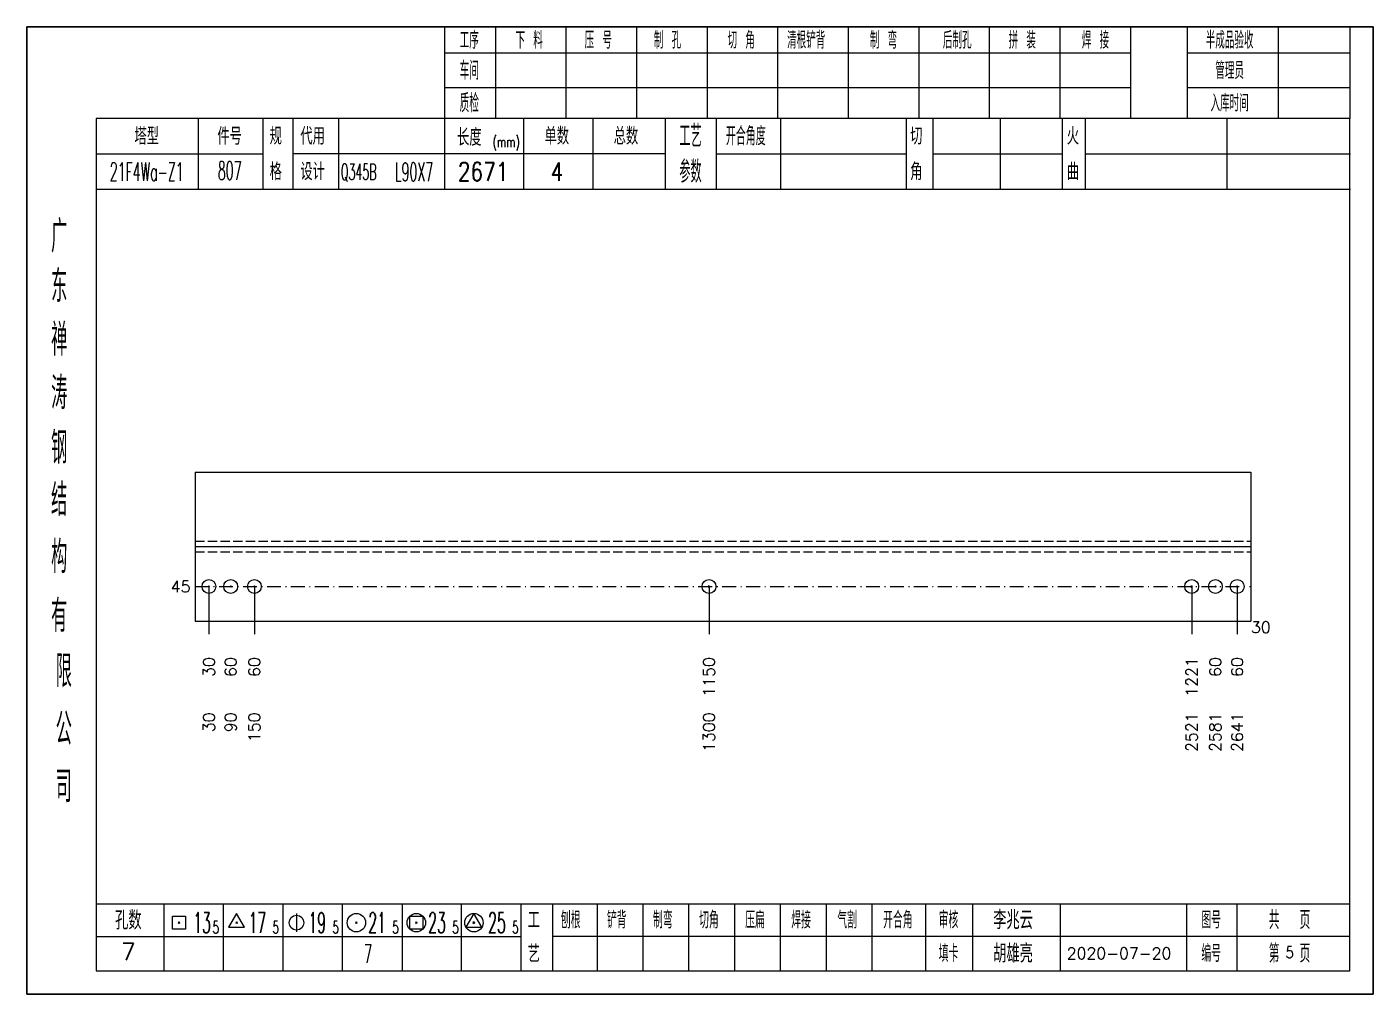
# Model space of a CAD drawing. Extents: x 1310 to 15542, y -76 to 8381.
# Drawn here: x 2764.9 to 3057.1, y 933.9 to 1143.8 of the extents above; entities that cross this region are included whole.
import ezdxf
from ezdxf.enums import TextEntityAlignment as Align

# ---------------------------------------------------------------- set-up
doc = ezdxf.new("R2010")
doc.units = 0
doc.header["$MEASUREMENT"] = 0
doc.linetypes.add('一点画线', pattern=[5.2, 3, -1, 0.2, -1])
doc.linetypes.add('虚线', pattern=[2.75, 2, -0.75])
doc.layers.get('0').update_dxf_attribs({"linetype": 'CONTINUOUS', "lineweight": 25})
for name, color, linetype, lineweight in [('1', 7, 'CONTINUOUS', 25), ('4', 7, 'CONTINUOUS', 25), ('5', 7, 'CONTINUOUS', 25)]:
    doc.layers.add(name, color=color, linetype=linetype, lineweight=lineweight)
doc.styles.get("Standard").update_dxf_attribs({"font": 'simplex.shx', "width": 0.7, "height": 3, "bigfont": 'gbhzfs.shx'})

# ---------------------------------------------------------------- blocks, each defined once
blk = doc.blocks.new('孔21.5')
at = {"layer": '5', "color": 7, "linetype": 'Continuous', "lineweight": 13}
for p, q in [((-0.1, -0.1), (0.1, 0.1)), ((0.1, -0.1), (-0.1, 0.1))]:
    blk.add_line(p, q, dxfattribs=at)
blk.add_circle((0, 0), 1, dxfattribs=at)
blk = doc.blocks.new('CTJGK')
at = {"color": 6, "linetype": 'Continuous'}
for p, q in [((0, 209.97), (292.13, 209.97)), ((0, 0), (0, 209.97)), ((292.13, 209.97), (292.13, 0)), ((292.13, 0), (0, 0))]:
    blk.add_line(p, q, dxfattribs=at)

msp = doc.modelspace()

# ---------------------------------------------------------------- linework, layer by layer
at = {"color": 7, "linetype": 'Continuous', "lineweight": 18}
for p, q in [((2801.442, 1047.171), (2801.442, 1014.837)), ((2801.442, 1047.171), (3030.572, 1047.171)), ((3030.572, 1047.171), (3030.572, 1014.837)), ((2801.442, 1031.004), (3030.572, 1031.004))]:
    msp.add_line(p, q, dxfattribs=at)
at = {"color": 1, "linetype": '虚线', "lineweight": 18}
for p, q in [((2801.442, 1032.171), (3030.572, 1032.171)), ((2801.442, 1029.837), (3030.572, 1029.837))]:
    msp.add_line(p, q, dxfattribs=at)
at = {"color": 3, "linetype": '一点画线', "lineweight": 13}
msp.add_line((2801.442, 1022.337), (3030.572, 1022.337), dxfattribs=at)
at = {"color": 7, "linetype": 'Continuous', "lineweight": 13}
for p, q in [((2804.442, 1022.337), (2804.442, 1012.004)), ((2814.309, 1022.337), (2814.309, 1012.004)), ((2912.961, 1022.337), (2912.961, 1012.004)), ((3017.704, 1022.337), (3017.704, 1012.004)), ((3027.572, 1022.337), (3027.572, 1012.004))]:
    msp.add_line(p, q, dxfattribs=at)
at = {"layer": '1', "color": 7, "linetype": 'Continuous', "lineweight": 18}
msp.add_line((2801.442, 1014.837), (3030.572, 1014.837), dxfattribs=at)
at = {"layer": '4', "color": 1, "linetype": 'Continuous', "lineweight": 18}
for p, q in [((2764.942, 1143.831), (2764.942, 933.861)), ((3057.072, 1143.831), (2764.942, 1143.831)), ((2855.572, 1143.831), (2855.572, 1123.991)), ((2866.602, 1143.831), (2866.602, 1123.971)), ((2881.912, 1143.831), (2881.912, 1123.971)), ((2897.232, 1143.831), (2897.232, 1123.971)), ((2912.542, 1143.831), (2912.542, 1123.971)), ((2927.852, 1143.831), (2927.852, 1123.971)), ((2943.162, 1143.831), (2943.162, 1123.971)), ((2958.482, 1143.831), (2958.482, 1123.971)), ((2973.792, 1143.831), (2973.792, 1123.971)), ((2989.102, 1143.831), (2989.102, 1123.971)), ((3004.412, 1143.831), (3004.412, 1123.991)), ((3004.412, 1143.831), (3004.412, 1123.971)), ((3016.692, 1143.831), (3016.692, 1123.971)), ((3036.442, 1143.831), (3036.442, 1123.971)), ((3052.022, 1143.831), (3052.022, 1123.971)), ((3057.072, 1114.031), (3057.072, 1143.831)), ((3004.412, 1138.101), (2855.572, 1138.101)), ((3052.022, 1138.101), (3016.692, 1138.101)), ((3004.412, 1130.621), (2855.572, 1130.621)), ((3052.022, 1130.621), (3016.692, 1130.621)), ((2779.952, 1123.971), (2779.952, 938.911)), ((3052.022, 1123.971), (2779.952, 1123.971)), ((2802.072, 1123.981), (2802.072, 1108.561)), ((2816.222, 1108.561), (2816.222, 1123.971)), ((2822.722, 1108.561), (2822.722, 1123.971)), ((2832.592, 1123.971), (2832.592, 1108.561)), ((2855.572, 1123.991), (2855.572, 1108.561)), ((2872.692, 1123.971), (2872.692, 1108.561)), ((2887.742, 1123.971), (2887.742, 1108.561)), ((2903.442, 1123.971), (2903.442, 1108.561)), ((2914.502, 1123.971), (2914.502, 1108.561)), ((2928.452, 1123.971), (2928.452, 1108.561)), ((2955.752, 1123.971), (2955.752, 1108.561)), ((2961.512, 1123.971), (2961.512, 1108.561)), ((2976.132, 1123.971), (2976.132, 1108.561)), ((2989.592, 1123.971), (2989.592, 1108.561)), ((2994.582, 1123.971), (2994.582, 1108.561)), ((3025.322, 1123.971), (3025.322, 1108.561)), ((3052.022, 938.911), (3052.022, 1123.971)), ((2816.222, 1116.211), (2779.952, 1116.211)), ((2903.442, 1116.261), (2822.722, 1116.261)), ((2914.502, 1116.261), (2955.752, 1116.261)), ((2961.512, 1116.261), (2989.592, 1116.261)), ((2994.582, 1116.261), (3052.202, 1116.261)), ((3057.072, 933.861), (3057.072, 1114.031)), ((3052.202, 1108.561), (2779.952, 1108.561)), ((2779.952, 953.441), (3052.022, 953.441)), ((2794.642, 953.441), (2794.642, 938.911)), ((2807.572, 938.911), (2807.572, 953.441)), ((2820.502, 953.441), (2820.502, 938.911)), ((2833.422, 938.911), (2833.422, 953.441)), ((2846.352, 953.441), (2846.352, 938.911)), ((2859.282, 938.911), (2859.282, 953.441)), ((2872.202, 938.911), (2872.202, 953.441)), ((2879.072, 938.911), (2879.072, 953.441)), ((2888.732, 938.911), (2888.732, 953.441)), ((2898.672, 938.911), (2898.672, 953.441)), ((2908.612, 938.911), (2908.612, 953.441)), ((2918.562, 938.911), (2918.562, 953.441)), ((2928.502, 938.911), (2928.502, 953.441)), ((2938.442, 938.911), (2938.442, 953.441)), ((2948.392, 938.911), (2948.392, 953.441)), ((2960.032, 938.911), (2960.032, 953.441)), ((2970.182, 938.911), (2970.182, 953.441)), ((2989.242, 938.911), (2989.242, 953.441)), ((3016.622, 938.911), (3016.622, 953.441)), ((3027.582, 938.911), (3027.582, 953.441)), ((2872.202, 946.311), (2779.952, 946.311)), ((2879.032, 946.471), (3052.022, 946.471)), ((2779.952, 938.911), (3052.022, 938.911)), ((2764.942, 933.861), (3057.072, 933.861))]:
    msp.add_line(p, q, dxfattribs=at)
at = {"layer": '4', "color": 7, "linetype": 'Continuous', "lineweight": 13}
for p, q in [((2796.528, 947.947), (2796.528, 950.775)), ((2796.528, 950.775), (2799.356, 950.775)), ((2797.742, 949.161), (2798.142, 949.561)), ((2798.142, 949.161), (2797.742, 949.561)), ((2799.356, 950.775), (2799.356, 947.947)), ((2810.442, 951.361), (2808.71, 948.361)), ((2810.242, 949.161), (2810.642, 949.561)), ((2810.642, 949.161), (2810.242, 949.561)), ((2812.174, 948.361), (2810.442, 951.361)), ((2823.442, 951.361), (2823.442, 947.361)), ((2836.242, 949.161), (2836.642, 949.561)), ((2836.642, 949.161), (2836.242, 949.561)), ((2848.028, 947.947), (2848.028, 950.775)), ((2848.028, 950.775), (2850.856, 950.775)), ((2849.242, 949.161), (2849.642, 949.561)), ((2849.642, 949.161), (2849.242, 949.561)), ((2850.856, 950.775), (2850.856, 947.947)), ((2861.942, 951.361), (2860.21, 948.361)), ((2861.742, 949.161), (2862.142, 949.561)), ((2862.142, 949.161), (2861.742, 949.561)), ((2863.674, 948.361), (2861.942, 951.361)), ((2799.356, 947.947), (2796.528, 947.947)), ((2808.71, 948.361), (2812.174, 948.361)), ((2850.856, 947.947), (2848.028, 947.947)), ((2860.21, 948.361), (2863.674, 948.361))]:
    msp.add_line(p, q, dxfattribs=at)
for centre, radius in [((2823.442, 949.361), 1.6), ((2836.442, 949.361), 2), ((2849.442, 949.361), 2), ((2861.942, 949.361), 2)]:
    msp.add_circle(centre, radius, dxfattribs=at)

# ---------------------------------------------------------------- block references
at = {"color": 0, "linetype": 'Continuous'}
msp.add_blockref('CTJGK', (2764.942, 933.861), dxfattribs=at)
at = {"layer": '1', "color": 8, "linetype": 'Continuous', "lineweight": 9, "xscale": 1.5, "yscale": 1.5, "zscale": 1.5}
for p in [(2804.442, 1022.337), (2809.162, 1022.337), (2814.309, 1022.337), (2912.961, 1022.337), (3017.704, 1022.337), (3022.851, 1022.337), (3027.572, 1022.337)]:
    msp.add_blockref('孔21.5', p, dxfattribs=at)

# ---------------------------------------------------------------- texts
at = {"color": 7, "linetype": 'Continuous', "lineweight": 13}
msp.add_text('45', height=2.5, dxfattribs=at).set_placement((2800.442, 1022.337), align=Align.MIDDLE_RIGHT)
at = {"layer": '1', "color": 7, "linetype": 'Continuous', "lineweight": 13}
msp.add_text('30', height=2.5, dxfattribs=at).set_placement((3030.572, 1013.504), align=Align.MIDDLE_LEFT)
at = {"layer": '1', "color": 8, "linetype": 'Continuous', "lineweight": 9}
for s, p in [('30', (2804.442, 1007.004)), ('60', (2809.162, 1007.004)), ('60', (2814.309, 1007.004)), ('1150', (2912.961, 1007.004)), ('1221', (3017.704, 1007.004)), ('60', (3022.851, 1007.004)), ('60', (3027.572, 1007.004))]:
    msp.add_text(s, height=2.5, rotation=90, dxfattribs=at).set_placement(p, align=Align.MIDDLE_RIGHT)
at = {"layer": '1', "color": 7, "linetype": 'Continuous', "lineweight": 13}
for s, p in [('30', (2804.442, 995.004)), ('90', (2809.162, 995.004)), ('150', (2814.309, 995.004)), ('1300', (2912.961, 995.004)), ('2521', (3017.704, 995.004)), ('2581', (3022.851, 995.004)), ('2641', (3027.572, 995.004))]:
    msp.add_text(s, height=2.5, rotation=90, dxfattribs=at).set_placement(p, align=Align.MIDDLE_RIGHT)
at = {"layer": '4', "color": 1, "linetype": 'Continuous', "lineweight": 25}
for s, height, width, p in [('工序', 3.7, 0.7, (2860.942, 1140.961)), ('下 料', 3.7, 0.7, (2873.942, 1140.961)), ('压 号', 3.7, 0.7, (2888.942, 1140.961)), ('制 孔', 3.7, 0.7, (2903.942, 1140.961)), ('切 角', 3.7, 0.7, (2919.942, 1140.961)), ('清根铲背 ', 3.7, 0.7, (2934.942, 1140.961)), (' 制 弯', 3.7, 0.7, (2949.942, 1140.961)), (' 后制孔', 3.7, 0.7, (2965.942, 1140.961)), ('拼 装', 3.7, 0.7, (2980.942, 1140.961)), (' 焊 接', 3.7, 0.7, (2995.942, 1140.961)), ('半成品验收', 3.7, 0.7, (3025.942, 1140.961)), ('车间', 4, 0.7, (2860.942, 1134.361)), ('管理员', 3.7, 0.7, (3025.942, 1134.361)), ('质检', 4, 0.7, (2860.942, 1127.301)), ('入库时间', 3.7, 0.7, (3025.942, 1127.301)), ('工艺', 4.8, 0.7, (2908.942, 1120.121)), ('开合角度', 4, 0.6, (2920.942, 1120.121)), ('(mm)', 2.24, 0.7, (2868.942, 1118.861)), ('21F4Wa-Z1', 4, 0.5, (2790.942, 1112.381)), ('807', 4, 0.5, (2808.942, 1112.631)), ('Q345B', 3.5, 0.5, (2836.942, 1112.361)), ('L90X7', 4, 0.5, (2848.942, 1112.361)), ('2671', 4, 0.8, (2863.942, 1112.411)), ('4', 4, 0.8, (2879.942, 1112.411)), ('参数', 4.8, 0.7, (2908.942, 1112.411)), ('广', 6.96, 0.7, (2771.942, 1098.331)), ('东', 6.96, 0.7, (2771.942, 1087.541)), ('禅', 6.96, 0.7, (2771.942, 1075.951)), ('涛', 6.96, 0.7, (2771.942, 1064.351)), ('钢', 6.96, 0.7, (2771.942, 1052.461)), ('结', 6.96, 0.7, (2771.942, 1041.151)), ('构', 6.96, 0.7, (2771.942, 1028.771)), ('有', 6.96, 0.7, (2771.942, 1015.961)), ('限', 6.96, 0.7, (2772.942, 1003.961)), ('公', 6.96, 0.7, (2772.942, 991.421)), ('司', 6.96, 0.7, (2772.942, 978.941)), ('13', 4.47, 0.5, (2802.942, 949.361)), ('5', 2.68, 0.6, (2805.942, 948.361)), ('17', 4.47, 0.5, (2814.942, 949.361)), ('5', 2.68, 0.6, (2818.942, 948.361)), ('19', 4.47, 0.5, (2827.942, 949.361)), ('5', 2.68, 0.6, (2831.942, 948.361)), ('21', 4.47, 0.5, (2840.942, 949.361)), ('5', 2.68, 0.6, (2844.942, 948.361)), ('23', 4.47, 0.5, (2853.942, 949.361)), ('5', 2.68, 0.6, (2857.942, 948.361)), ('25', 4.47, 0.5, (2866.942, 949.361)), ('5', 2.68, 0.6, (2870.942, 948.361)), ('刨根', 3.7, 0.8, (2882.942, 949.961)), ('铲背', 3.7, 0.8, (2892.942, 949.961)), ('制弯', 3.7, 0.8, (2902.942, 949.961)), ('切角', 3.7, 0.8, (2912.942, 949.961)), ('压扁', 3.7, 0.8, (2922.942, 949.961)), ('焊接', 3.7, 0.8, (2932.942, 949.961)), ('气割', 3.7, 0.8, (2942.942, 949.961)), ('开合角', 3.7, 0.8, (2953.942, 949.961)), ('审核', 3.7, 0.8, (2964.942, 949.961)), ('图号', 3.7, 0.8, (3021.942, 949.961)), ('共  页', 4, 0.8, (3038.942, 949.961)), ('7', 4, 0.5, (2838.942, 942.611)), ('填卡', 3.7, 0.8, (2964.942, 942.691)), ('编号', 3.7, 0.8, (3021.942, 942.691)), ('第  页', 4, 0.8, (3038.942, 942.691))]:
    msp.add_text(s, height=height, dxfattribs=dict(at, width=width)).set_placement(p, align=Align.MIDDLE_CENTER)
for s, height, p in [('塔型', 3.7, (2790.942, 1120.091)), ('件号', 3.7, (2808.942, 1120.091)), ('规', 3.7, (2818.942, 1120.121)), ('代用', 3.7, (2826.942, 1120.121)), ('长度', 3.7, (2860.942, 1119.861)), ('单数', 3.7, (2879.942, 1120.121)), ('总数', 3.7, (2894.942, 1120.121)), ('切', 3.7, (2957.942, 1120.121)), ('火', 3.7, (2991.942, 1120.121)), ('格', 3.7, (2818.942, 1112.411)), ('设计', 3.7, (2826.942, 1112.411)), ('角', 3.7, (2957.942, 1112.411)), ('曲', 3.7, (2991.942, 1112.411)), ('李兆云', 4, (2978.942, 949.961)), ('孔数', 4, (2786.942, 949.881)), ('工', 3.7, (2874.942, 949.961)), ('7', 3.7, (2786.942, 943.051)), ('艺', 3.7, (2874.942, 942.611)), ('胡雄亮', 4, (2978.942, 942.691)), ('2020-07-20', 2.5, (3001.942, 942.691))]:
    msp.add_text(s, height=height, dxfattribs=at).set_placement(p, align=Align.MIDDLE_CENTER)
at = {"layer": '4', "color": 6, "linetype": 'Continuous', "lineweight": 25, "width": 0.8}
msp.add_text('5', height=2.5, dxfattribs=at).set_placement((3038.967, 942.919), align=Align.MIDDLE_CENTER)

doc.saveas('drawing.dxf')
